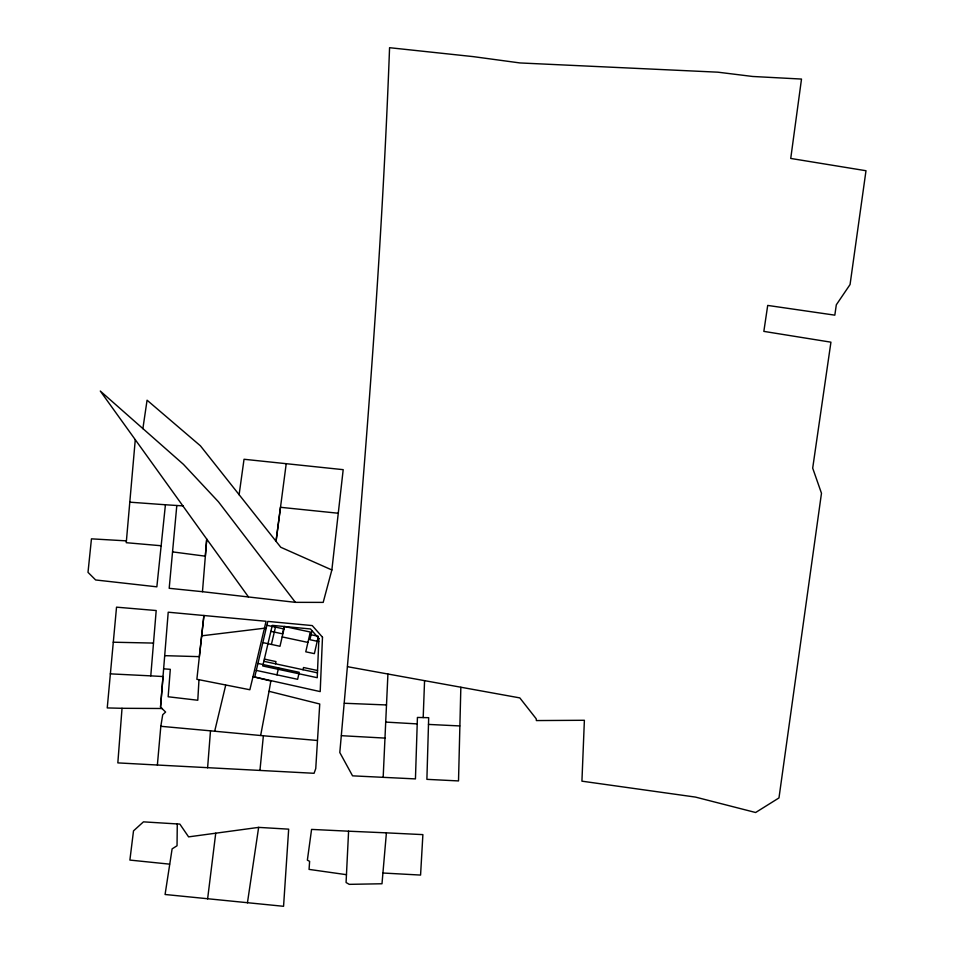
<?xml version="1.0" encoding="UTF-8"?>
<svg xmlns="http://www.w3.org/2000/svg" width="954" height="954" viewBox="0 0 954 954"><rect width="100%" height="100%" fill="white"/><g stroke="black" fill="none" stroke-linecap="round" stroke-linejoin="round"><path stroke-width="1.43" d="M460.842 687.297L458.516 780.932L426.891 779.346L428.68 717.694L417.423 717.444L415.443 778.905L352.551 775.84L339.803 752.527C360.66 517.927 380.849 283.135 389.566 47.7L473.291 56.632L519.918 62.94L717.873 72.182L752.682 76.475L801.503 79.063L790.735 158.447L865.993 170.73L850.062 284.542L836.312 304.815L834.822 315.154L767.708 305.423L763.844 331.384L830.934 342.176L812.689 468.14L821.477 493.254L778.977 797.926L755.628 812.51L695.478 797.091L581.928 781.171L584.385 720.282L536.386 720.568L536.172 718.744L519.811 697.899L347.542 666.703M177.277 823.946L177.039 845.757L172.114 848.869L165.078 894.494L283.565 906.3L288.668 829.157L258.641 827.38L188.594 836.873L179.853 824.101L143.458 821.859L133.512 830.862L129.887 860.079L169.585 864.145M423.194 717.575L424.566 680.691M383.174 777.295L387.92 674.061M386.406 832.854L348.592 831.196L346.075 882.522L349.236 884.346L381.994 883.762L386.406 832.854L422.884 834.619L420.571 875.068L383.114 873.029M198.981 679.737L197.788 700.248L168.154 696.766L170.301 669.326L163.635 668.826L160.534 707.093L165.602 712.054L162.717 714.725L160.821 726.292L157.374 765.025L117.831 762.89L122.029 708.297L162.323 708.5M253.025 676.648L249.853 689.754L196.87 679.296L201.64 635.829L266.118 628.018L264.019 629.926L253.025 676.648L270.853 681.025L269.028 691.304L319.745 704.004L315.75 768.614L314.069 773.289L157.374 765.025M163.635 668.826L168.214 612.206L266.047 621.269L264.413 628.233M207.602 767.791L210.488 730.836L160.821 726.292M295.394 602.344L202.475 591.695L206.72 539.07L100.289 391.033L183.442 464.348L218.43 501.792L295.394 602.344L323.191 602.391L331.861 569.967L343.19 469.666L244.033 459.268L239.096 494.792M135.277 439.639L126.25 542.695L161.154 545.748L165.424 504.761L183.24 505.906M110.259 673.858L150.78 675.861L156.194 610.536L116.531 607.161L107.242 707.928L122.029 708.297M160.534 707.093L163.039 676.541L150.78 675.861M202.475 591.695L169.192 588.308L176.8 505.572M259.953 770.355L263.376 735.772L210.488 730.836M161.154 545.748L156.85 586.829L95.638 579.96L88.006 572.352L91.453 538.843L126.405 540.87M201.64 635.829L203.929 615.425L199.362 656.65L164.66 655.66M207.614 898.895L215.735 833.164M286.212 463.716L276.04 541.312L280.464 507.301L338.038 513.216M258.641 827.38L247.432 902.842M142.873 428.68L147.071 400.191L200.412 445.816L280.774 547.274L331.861 569.967M260.657 735.427L269.028 691.304M303.014 669.732L303.527 667.514L317.539 670.519M312.006 630.677L309.919 639.705L318.767 641.601M275.467 663.805L275.98 661.587L264.365 659.095M284.161 626.492L282.456 633.826L270.864 631.345M276.946 674.848L278.568 667.872M271.401 644.427L275.456 627.124M214.698 731.169L225.681 685.27M113.216 642.209L153.463 643.079M344.382 703.265L386.489 704.958M428.489 724.42L459.745 725.934M348.592 831.196L311.576 829.408L307.367 860.15L309.621 861.343L309.06 869.392L346.457 874.687M341.437 735.689L384.987 738.098M385.607 722.083L417.22 723.907M129.816 502.174L165.424 504.761M263.376 735.772L317.396 740.483M172.841 551.925L205.348 556.182L206.72 539.07L248.422 596.882M266.893 625.287L284.03 628.96M309.764 634.47L318.35 636.306L314.367 653.645L305.769 651.809L310.324 632.037L284.59 626.528L279.987 646.275L262.827 642.591M282.169 636.914L307.927 642.424M263.853 661.301L317.443 672.832M257.926 663.435L299.234 672.32L297.624 679.308L256.292 670.4M318.898 638.512L317.241 677.698L262.755 665.975L272.272 625.371L310.491 628.96L318.898 638.512M322.488 637.189L320.198 691.602L254.742 677.03L267.8 621.4L312.244 625.574L322.488 637.189"/></g></svg>
